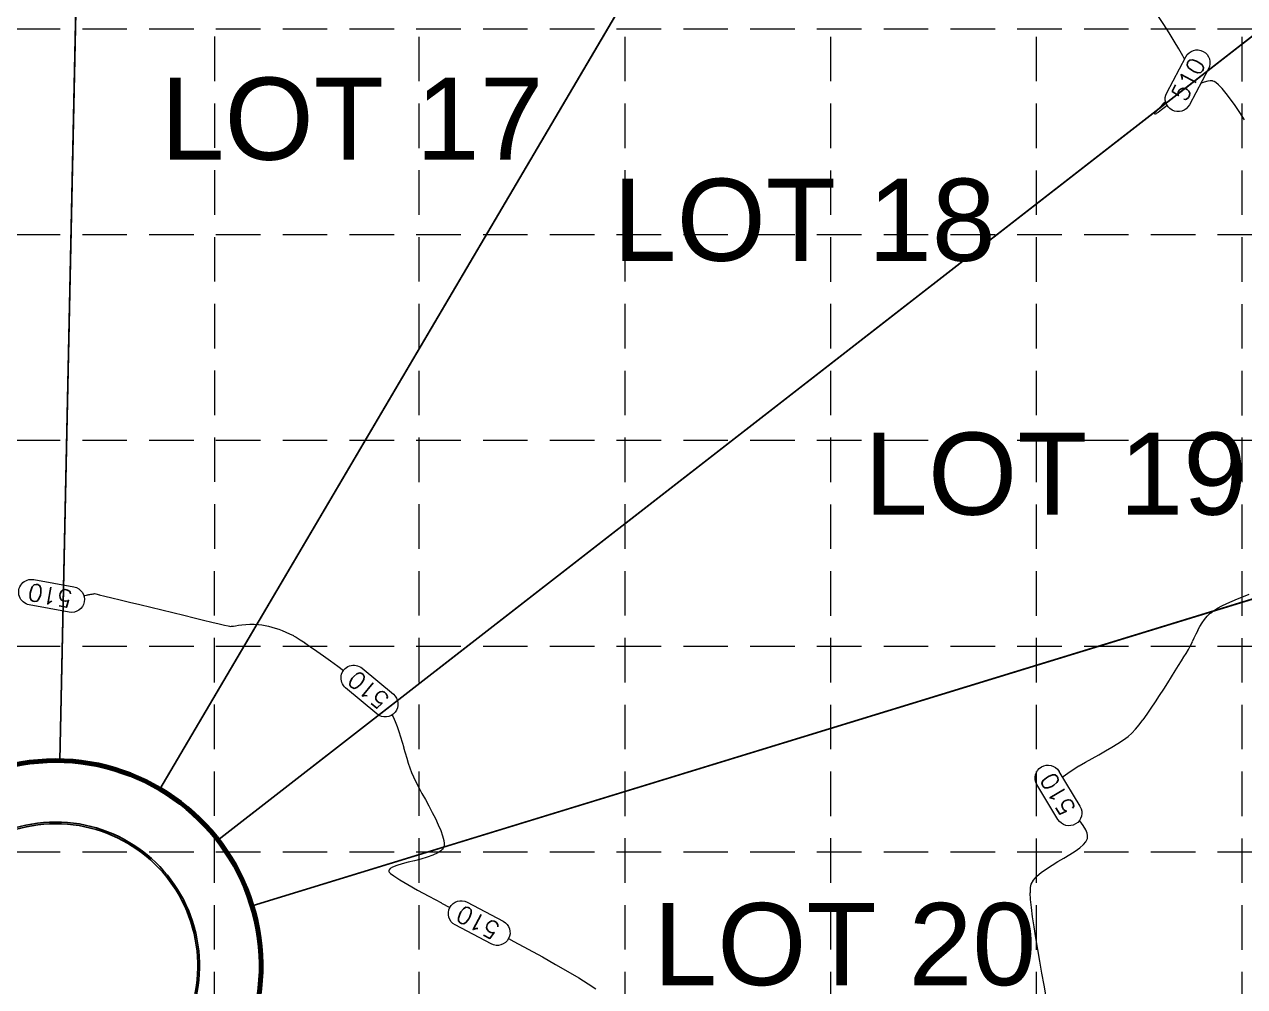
# Model space of a CAD drawing. Header units: feet. Extents: x -406 to 2003, y 7035 to 10885.
# Drawn here: x 322.9 to 679.2, y 9881.8 to 10162.7 of the extents above; entities that cross this region are included whole.
import ezdxf

# ---------------------------------------------------------------- set-up
doc = ezdxf.new("R2010")
doc.units = ezdxf.units.FT
doc.header["$LTSCALE"] = 40
doc.header["$MEASUREMENT"] = 0
doc.linetypes.add('HIDDEN', pattern=[0.375, 0.25, -0.125])
for name, color, linetype, lineweight in [('1 PROPOSED CONTOURS', 35, 'Continuous', 0), ('LOT NUMBERS', 3, 'Continuous', 35), ('right of way', 3, 'Continuous', 40), ('SILT FENCE', 200, 'Continuous', 100)]:
    doc.layers.add(name, color=color, linetype=linetype, lineweight=lineweight)
for name, color, linetype in [('GRID', 254, 'HIDDEN'), ('lots', 4, 'Continuous'), ('polys', 7, 'Continuous'), ('proposed pavement', 4, 'Continuous')]:
    doc.layers.add(name, color=color, linetype=linetype)
doc.styles.get("Standard").update_dxf_attribs({"font": 'ARIAL.TTF'})

msp = doc.modelspace()

# ---------------------------------------------------------------- linework, layer by layer
at = {"layer": '1 PROPOSED CONTOURS', "color": 35, "extrusion": (0.834754, 0.550624, 0), "elevation": 6143.09}
msp.add_lwpolyline([(8122.32, 510), (8125.38, 510)], dxfattribs=at)
at = {"layer": '1 PROPOSED CONTOURS', "color": 35, "extrusion": (0.842166, 0.539218, 0), "elevation": 6032.04}
msp.add_lwpolyline([(8202.16, 510), (8205.13, 510)], dxfattribs=at)
at = {"layer": '1 PROPOSED CONTOURS', "color": 35, "elevation": 510}
for points in [[(658.7, 10157.79), (657.22, 10160.17)], [(660.03, 10155.55), (658.7, 10157.79)], [(667.42, 10145.84), (666.42, 10145.41)], [(670.85, 10145.67), (670.33, 10145.99)], [(652.99, 10136.61), (653.06, 10136.82)], [(654.4, 10138.34), (655.07, 10139.02)], [(656.17, 10138.64), (654.95, 10137.7)], [(655.07, 10139.02), (655.72, 10139.73)], [(655.72, 10139.73), (656.16, 10140.16)], [(679.25, 10134.81), (677.85, 10136.97)], [(340.31, 9995.9), (340.61, 9995.96)], [(341.6, 9996.15), (341.8, 9996.2)], [(342.49, 9996.34), (342.74, 9996.38)], [(342.74, 9996.38), (342.98, 9996.43)], [(343.41, 9996.49), (343.8, 9996.4)], [(343.8, 9996.4), (344.83, 9996.16)], [(346.41, 9995.78), (348.46, 9995.29)], [(678.89, 9995.63), (680.59, 9996.29)], [(353.67, 9994.02), (356.68, 9993.29)], [(356.68, 9993.29), (359.84, 9992.52)], [(359.84, 9992.52), (363.08, 9991.73)], [(668.34, 9989.89), (669.24, 9990.78)], [(671.29, 9992.21), (672.59, 9992.91)], [(372.5, 9989.44), (375.27, 9988.77)], [(375.27, 9988.77), (377.72, 9988.17)], [(377.72, 9988.17), (379.79, 9987.67)], [(381.38, 9987.29), (382.41, 9987.05)], [(384.61, 9987.13), (385.42, 9987.26)], [(391.3, 9987.49), (392.28, 9987.35)], [(393.26, 9987.18), (394.23, 9986.98)], [(667.55, 9988.95), (668.34, 9989.89)], [(382.41, 9987.05), (382.82, 9986.96)], [(383.72, 9986.99), (384.02, 9987.03)], [(384.02, 9987.03), (384.61, 9987.13)], [(395.21, 9986.74), (396.2, 9986.45)], [(397.21, 9986.12), (398.24, 9985.73)], [(399.29, 9985.29), (400.38, 9984.79)], [(401.5, 9984.22), (402.34, 9983.74)], [(403.48, 9983.03), (404.89, 9982.1)], [(410.28, 9978.34), (412.33, 9976.86)], [(412.33, 9976.86), (414.44, 9975.31)], [(414.44, 9975.31), (416.11, 9974.06)], [(657.93, 9972.24), (658.97, 9973.93)], [(656.81, 9970.46), (657.93, 9972.24)], [(654.44, 9966.74), (655.65, 9968.61)], [(650.77, 9961.31), (651.99, 9963.05)], [(430.59, 9960.49), (431.21, 9959.15)], [(649.59, 9959.68), (650.77, 9961.31)], [(431.77, 9957.72), (432.3, 9956.23)], [(432.78, 9954.7), (433.25, 9953.14)], [(638.63, 9950.57), (640.51, 9951.66)], [(640.51, 9951.66), (642.27, 9952.74)], [(434.14, 9950.02), (434.57, 9948.5)], [(435.02, 9947.02), (435.48, 9945.62)], [(629.15, 9945.14), (630.89, 9946.2)], [(626.05, 9942.95), (626.25, 9943.13)], [(626.25, 9943.13), (627.59, 9944.11)], [(442.03, 9932.64), (442.96, 9930.81)], [(443.8, 9929.03), (444.51, 9927.36)], [(632.1, 9928.81), (631.09, 9930.15)], [(632.88, 9927.53), (632.1, 9928.81)], [(631.11, 9922.29), (632.22, 9923.28)], [(632.22, 9923.28), (632.87, 9924.06)], [(440.58, 9919.54), (438.75, 9919.01)], [(442.25, 9920.12), (440.58, 9919.54)], [(443.67, 9920.78), (442.25, 9920.12)], [(445.04, 9921.85), (444.55, 9921.37)], [(445.41, 9922.54), (445.35, 9922.38)], [(434.97, 9918.06), (433.22, 9917.61)], [(436.85, 9918.53), (434.97, 9918.06)], [(623.03, 9917.22), (624.76, 9918.26)], [(429.34, 9915.62), (429.32, 9915.49)], [(429.45, 9915.21), (429.86, 9914.81)], [(432.55, 9912.97), (434.9, 9911.58)], [(434.9, 9911.58), (437.76, 9909.96)], [(616.78, 9907.21), (616.68, 9909.18)], [(441.05, 9908.15), (444.7, 9906.18)], [(617.01, 9904.85), (616.78, 9907.21)], [(618.29, 9895.99), (617.78, 9899.18)], [(481.65, 9886.22), (484.85, 9884.32)]]:
    msp.add_lwpolyline(points, dxfattribs=at)
at = {"layer": '1 PROPOSED CONTOURS', "color": 35, "extrusion": (0.871525, 0.490351, 0), "elevation": 5555.02}
msp.add_lwpolyline([(8524.84, 510), (8527.17, 510)], dxfattribs=at)
at = {"layer": '1 PROPOSED CONTOURS', "color": 35, "linetype": 'Continuous', "extrusion": (0.883212, -0.468973, 0)}
for points, elevation in [([(9266.07, 510), (9277.97, 510)], -4176.83), ([(9277.97, 510), (9266.07, 510)], -4169.33)]:
    msp.add_lwpolyline(points, dxfattribs=dict(at, elevation=elevation))
at = {"layer": '1 PROPOSED CONTOURS', "color": 35, "extrusion": (0.886861, 0.462037, 0), "elevation": 5277.66}
msp.add_lwpolyline([(8698.13, 510), (8699.27, 510)], dxfattribs=at)
at = {"layer": '1 PROPOSED CONTOURS', "color": 35, "extrusion": (0.270141, -0.962821, 0), "elevation": -9588.33}
msp.add_lwpolyline([(3384.53, 510), (3383.41, 510)], dxfattribs=at)
at = {"layer": '1 PROPOSED CONTOURS', "color": 35, "extrusion": (0.113656, -0.99352, 0), "elevation": -10004.42}
msp.add_lwpolyline([(1818.06, 510), (1817.34, 510)], dxfattribs=at)
at = {"layer": '1 PROPOSED CONTOURS', "color": 35, "extrusion": (0.050823, 0.998708, 0), "elevation": 10167.12}
msp.add_lwpolyline([(-153.13, 510), (-152.69, 510)], dxfattribs=at)
at = {"layer": '1 PROPOSED CONTOURS', "color": 35, "extrusion": (0.175841, 0.984419, 0), "elevation": 10105.86}
msp.add_lwpolyline([(1124.69, 510), (1124.9, 510)], dxfattribs=at)
at = {"layer": '1 PROPOSED CONTOURS', "color": 35, "extrusion": (0.268693, 0.963226, 0), "elevation": 9953.03}
msp.add_lwpolyline([(2080.83, 510), (2080.99, 510)], dxfattribs=at)
at = {"layer": '1 PROPOSED CONTOURS', "color": 35, "extrusion": (0.386034, 0.922485, 0), "elevation": 9618.29}
msp.add_lwpolyline([(3298.33, 510), (3298.68, 510)], dxfattribs=at)
at = {"layer": '1 PROPOSED CONTOURS', "color": 35, "extrusion": (0.634601, 0.77284, 0), "elevation": 8266.7}
msp.add_lwpolyline([(5918.98, 510), (5919.99, 510)], dxfattribs=at)
at = {"layer": '1 PROPOSED CONTOURS', "color": 35, "extrusion": (0.714713, 0.699418, 0), "elevation": 7575.64}
msp.add_lwpolyline([(6779.49, 510), (6781.04, 510)], dxfattribs=at)
at = {"layer": '1 PROPOSED CONTOURS', "color": 35, "extrusion": (0.764627, 0.644473, 0), "elevation": 7051.86}
msp.add_lwpolyline([(7320.95, 510), (7322.78, 510)], dxfattribs=at)
at = {"layer": '1 PROPOSED CONTOURS', "color": 35, "extrusion": (0.794982, 0.606633, 0), "elevation": 6688.52}
msp.add_lwpolyline([(7652.25, 510), (7654.33, 510)], dxfattribs=at)
at = {"layer": '1 PROPOSED CONTOURS', "color": 35, "extrusion": (0.815085, 0.579341, 0), "elevation": 6425.33}
msp.add_lwpolyline([(7872.24, 510), (7874.54, 510)], dxfattribs=at)
at = {"layer": '1 PROPOSED CONTOURS', "color": 35, "extrusion": (0.829644, -0.558293, 0), "elevation": -5117.51}
msp.add_lwpolyline([(8774.55, 510), (8774.97, 510)], dxfattribs=at)
at = {"layer": '1 PROPOSED CONTOURS', "color": 35, "extrusion": (0.746709, -0.665151, 0), "elevation": -6254.93}
msp.add_lwpolyline([(8004.06, 510), (8004.79, 510)], dxfattribs=at)
at = {"layer": '1 PROPOSED CONTOURS', "color": 35, "extrusion": (0.565281, -0.824898, 0), "elevation": -7992.3}
msp.add_lwpolyline([(6269.71, 510), (6269.05, 510)], dxfattribs=at)
at = {"layer": '1 PROPOSED CONTOURS', "color": 35, "extrusion": (0.712937, -0.701228, 0), "elevation": -6642.75}
msp.add_lwpolyline([(7686, 510), (7686.88, 510)], dxfattribs=at)
at = {"layer": '1 PROPOSED CONTOURS', "color": 35, "extrusion": (0.597538, -0.80184, 0), "elevation": -7737.46}
msp.add_lwpolyline([(6582.83, 510), (6581.62, 510)], dxfattribs=at)
at = {"layer": '1 PROPOSED CONTOURS', "color": 35, "extrusion": (0.605812, -0.795608, 0), "elevation": -7668.86}
msp.add_lwpolyline([(6664.75, 510), (6664.17, 510)], dxfattribs=at)
at = {"layer": '1 PROPOSED CONTOURS', "color": 35, "extrusion": (0.829218, 0.558925, 0), "elevation": 6227.89}
msp.add_lwpolyline([(8026.89, 510), (8029.35, 510)], dxfattribs=at)
at = {"layer": '1 PROPOSED CONTOURS', "color": 35, "extrusion": (0.98773, 0.156173, 0), "elevation": 2228.05}
msp.add_lwpolyline([(9910.14, 510), (9910.25, 510)], dxfattribs=at)
at = {"layer": '1 PROPOSED CONTOURS', "color": 35, "extrusion": (0.843667, 0.536867, 0), "elevation": 5992.87}
msp.add_lwpolyline([(8201.19, 510), (8201.25, 510)], dxfattribs=at)
at = {"layer": '1 PROPOSED CONTOURS', "color": 35, "extrusion": (0.421689, 0.90674, 0), "elevation": 9466.51}
msp.add_lwpolyline([(3682.27, 510), (3682.3, 510)], dxfattribs=at)
at = {"layer": '1 PROPOSED CONTOURS', "color": 35, "extrusion": (0.230553, -0.97306, 0), "elevation": -9712.79}
msp.add_lwpolyline([(2972.56, 510), (2972.46, 510)], dxfattribs=at)
at = {"layer": '1 PROPOSED CONTOURS', "color": 35, "extrusion": (0.481059, -0.876688, 0), "elevation": -8572.3}
msp.add_lwpolyline([(5449.16, 510), (5448.86, 510)], dxfattribs=at)
at = {"layer": '1 PROPOSED CONTOURS', "color": 35, "linetype": 'Continuous', "elevation": 510}
for points in [[(325.7, 10000.61), (337.41, 9998.46)], [(336.06, 9991.08), (324.35, 9993.23)], [(625.05, 9944.6), (631.18, 9934.4)], [(624.75, 9930.54), (618.62, 9940.74)], [(452.24, 9906.41), (462.76, 9900.84)], [(459.25, 9894.22), (448.73, 9899.78)]]:
    msp.add_lwpolyline(points, dxfattribs=at)
at = {"layer": '1 PROPOSED CONTOURS', "color": 35, "extrusion": (-0.1937, 0.981061, 0), "elevation": 9740.67}
msp.add_lwpolyline([(-2270.38, 510), (-2270.88, 510)], dxfattribs=at)
at = {"layer": '1 PROPOSED CONTOURS', "color": 35, "extrusion": (0.191474, -0.981498, 0), "elevation": -9745.79}
msp.add_lwpolyline([(2248.78, 510), (2249.03, 510)], dxfattribs=at)
at = {"layer": '1 PROPOSED CONTOURS', "color": 35, "extrusion": (0.18378, -0.982967, 0), "elevation": -9763.11}
msp.add_lwpolyline([(2172.62, 510), (2172.88, 510)], dxfattribs=at)
at = {"layer": '1 PROPOSED CONTOURS', "color": 35, "extrusion": (0.212602, -0.977139, 0), "elevation": -9695}
msp.add_lwpolyline([(2459.2, 510), (2459.46, 510)], dxfattribs=at)
at = {"layer": '1 PROPOSED CONTOURS', "color": 35, "extrusion": (0.192691, -0.98126, 0), "elevation": -9743.01}
msp.add_lwpolyline([(2261.83, 510), (2262.08, 510)], dxfattribs=at)
at = {"layer": '1 PROPOSED CONTOURS', "color": 35, "extrusion": (0.183419, -0.983035, 0), "elevation": -9763.93}
msp.add_lwpolyline([(2170, 510), (2170.2, 510)], dxfattribs=at)
at = {"layer": '1 PROPOSED CONTOURS', "color": 35, "extrusion": (-0.221689, 0.975117, 0), "elevation": 9671.66}
msp.add_lwpolyline([(-2550.54, 510), (-2550.74, 510)], dxfattribs=at)
at = {"layer": '1 PROPOSED CONTOURS', "color": 35, "extrusion": (0.049002, -0.998799, 0), "elevation": -9967.65}
msp.add_lwpolyline([(832.61, 510), (832.85, 510)], dxfattribs=at)
at = {"layer": '1 PROPOSED CONTOURS', "color": 35, "extrusion": (0.23335, 0.972393, 0), "elevation": 9800.66}
msp.add_lwpolyline([(1997.3, 510), (1995.68, 510)], dxfattribs=at)
at = {"layer": '1 PROPOSED CONTOURS', "color": 35, "extrusion": (0.235495, 0.971876, 0), "elevation": 9796.23}
msp.add_lwpolyline([(2015.18, 510), (2012.66, 510)], dxfattribs=at)
at = {"layer": '1 PROPOSED CONTOURS', "color": 35, "extrusion": (0.235943, 0.971767, 0), "elevation": 9795.31}
msp.add_lwpolyline([(2017.18, 510), (2014.33, 510)], dxfattribs=at)
at = {"layer": '1 PROPOSED CONTOURS', "color": 35, "extrusion": (-0.382868, 0.923803, 0), "elevation": 8974.09}
msp.add_lwpolyline([(-4450.6, 510), (-4452.36, 510)], dxfattribs=at)
at = {"layer": '1 PROPOSED CONTOURS', "color": 35, "extrusion": (0.369505, -0.929229, 0), "elevation": -9037.37}
msp.add_lwpolyline([(4322.47, 510), (4324.28, 510)], dxfattribs=at)
at = {"layer": '1 PROPOSED CONTOURS', "color": 35, "extrusion": (0.236481, 0.971636, 0), "elevation": 9794.19}
msp.add_lwpolyline([(2010.07, 510), (2006.73, 510)], dxfattribs=at)
at = {"layer": '1 PROPOSED CONTOURS', "color": 35, "extrusion": (0.236423, 0.97165, 0), "elevation": 9794.31}
msp.add_lwpolyline([(2006.15, 510), (2002.89, 510)], dxfattribs=at)
at = {"layer": '1 PROPOSED CONTOURS', "color": 35, "extrusion": (0.614303, -0.78907, 0), "elevation": -7472.31}
msp.add_lwpolyline([(6665.45, 510), (6666.62, 510)], dxfattribs=at)
at = {"layer": '1 PROPOSED CONTOURS', "color": 35, "extrusion": (0.533228, -0.845971, 0), "elevation": -8095.17}
msp.add_lwpolyline([(5894.69, 510), (5896.02, 510)], dxfattribs=at)
at = {"layer": '1 PROPOSED CONTOURS', "color": 35, "extrusion": (0.433333, -0.901234, 0), "elevation": -8714.49}
msp.add_lwpolyline([(4936.42, 510), (4938.02, 510)], dxfattribs=at)
at = {"layer": '1 PROPOSED CONTOURS', "color": 35, "extrusion": (-0.403553, 0.914956, 0), "elevation": 8871.7}
msp.add_lwpolyline([(-4649.66, 510), (-4651.35, 510)], dxfattribs=at)
at = {"layer": '1 PROPOSED CONTOURS', "color": 35, "extrusion": (0.236285, 0.971684, 0), "elevation": 9794.59}
msp.add_lwpolyline([(2001.5, 510), (1998.41, 510)], dxfattribs=at)
at = {"layer": '1 PROPOSED CONTOURS', "color": 35, "extrusion": (0.233688, 0.972312, 0), "elevation": 9799.88}
msp.add_lwpolyline([(1964.73, 510), (1963.1, 510)], dxfattribs=at)
at = {"layer": '1 PROPOSED CONTOURS', "color": 35, "extrusion": (-0.133487, 0.991051, 0), "elevation": 9846.43}
msp.add_lwpolyline([(-1715.15, 510), (-1716.16, 510)], dxfattribs=at)
at = {"layer": '1 PROPOSED CONTOURS', "color": 35, "extrusion": (0.100585, -0.994928, 0), "elevation": -9897.88}
msp.add_lwpolyline([(1389.05, 510), (1390.19, 510)], dxfattribs=at)
at = {"layer": '1 PROPOSED CONTOURS', "color": 35, "extrusion": (-0.056994, 0.998375, 0), "elevation": 9949.19}
msp.add_lwpolyline([(-956.16, 510), (-957.38, 510)], dxfattribs=at)
at = {"layer": '1 PROPOSED CONTOURS', "color": 35, "extrusion": (0.000199698, 1, 0), "elevation": 9987.66}
msp.add_lwpolyline([(-386.79, 510), (-388.05, 510)], dxfattribs=at)
at = {"layer": '1 PROPOSED CONTOURS', "color": 35, "extrusion": (0.075874, 0.997117, 0), "elevation": 9988.39}
msp.add_lwpolyline([(368.88, 510), (367.63, 510)], dxfattribs=at)
at = {"layer": '1 PROPOSED CONTOURS', "color": 35, "extrusion": (0.168602, 0.985684, 0), "elevation": 9910.51}
msp.add_lwpolyline([(1297.23, 510), (1296.24, 510)], dxfattribs=at)
at = {"layer": '1 PROPOSED CONTOURS', "color": 35, "extrusion": (0.855253, -0.518211, 0), "elevation": -4605.54}
msp.add_lwpolyline([(8886.58, 510), (8887.79, 510)], dxfattribs=at)
at = {"layer": '1 PROPOSED CONTOURS', "color": 35, "extrusion": (0.818091, -0.575089, 0), "elevation": -5198.41}
msp.add_lwpolyline([(8554.55, 510), (8555.77, 510)], dxfattribs=at)
at = {"layer": '1 PROPOSED CONTOURS', "color": 35, "extrusion": (0.040628, 0.999174, 0), "elevation": 9994.26}
msp.add_lwpolyline([(23.25, 510), (22.93, 510)], dxfattribs=at)
at = {"layer": '1 PROPOSED CONTOURS', "color": 35, "extrusion": (0.081188, -0.996699, 0), "elevation": -9922.87}
msp.add_lwpolyline([(1192.7, 510), (1192.95, 510)], dxfattribs=at)
at = {"layer": '1 PROPOSED CONTOURS', "color": 35, "extrusion": (0.083381, -0.996518, 0), "elevation": -9920.22}
msp.add_lwpolyline([(1214.78, 510), (1215.1, 510)], dxfattribs=at)
at = {"layer": '1 PROPOSED CONTOURS', "color": 35, "extrusion": (0.239792, 0.970824, 0), "elevation": 9790.14}
msp.add_lwpolyline([(2012.07, 510), (2011.06, 510)], dxfattribs=at)
at = {"layer": '1 PROPOSED CONTOURS', "color": 35, "extrusion": (0.314781, 0.949164, 0), "elevation": 9603.5}
msp.add_lwpolyline([(2767.48, 510), (2766.42, 510)], dxfattribs=at)
at = {"layer": '1 PROPOSED CONTOURS', "color": 35, "extrusion": (0.386648, 0.922227, 0), "elevation": 9363.09}
msp.add_lwpolyline([(3493.7, 510), (3492.56, 510)], dxfattribs=at)
at = {"layer": '1 PROPOSED CONTOURS', "color": 35, "extrusion": (0.450444, 0.892805, 0), "elevation": 9094.82}
msp.add_lwpolyline([(4140.13, 510), (4138.87, 510)], dxfattribs=at)
at = {"layer": '1 PROPOSED CONTOURS', "color": 35, "extrusion": (0.531504, 0.847056, 0), "elevation": 8670.63}
msp.add_lwpolyline([(4965.6, 510), (4964.25, 510)], dxfattribs=at)
at = {"layer": '1 PROPOSED CONTOURS', "color": 35, "extrusion": (0.902348, -0.431009, 0), "elevation": -3703.36}
msp.add_lwpolyline([(9293.86, 510), (9295.12, 510)], dxfattribs=at)
at = {"layer": '1 PROPOSED CONTOURS', "color": 35, "extrusion": (0.902772, -0.43012, 0), "elevation": -3694.2}
msp.add_lwpolyline([(9298.76, 510), (9300.01, 510)], dxfattribs=at)
at = {"layer": '1 PROPOSED CONTOURS', "color": 35, "extrusion": (0.895809, -0.44444, 0), "elevation": -3841.81}
msp.add_lwpolyline([(9240.01, 510), (9241.24, 510)], dxfattribs=at)
at = {"layer": '1 PROPOSED CONTOURS', "color": 35, "extrusion": (0.880504, -0.474039, 0), "elevation": -4147.58}
msp.add_lwpolyline([(9108.11, 510), (9109.33, 510)], dxfattribs=at)
at = {"layer": '1 PROPOSED CONTOURS', "color": 35, "extrusion": (0.561965, 0.827161, 0), "elevation": 8484.33}
msp.add_lwpolyline([(5274.69, 510), (5272.72, 510)], dxfattribs=at)
at = {"layer": '1 PROPOSED CONTOURS', "color": 35, "extrusion": (0.571161, 0.820838, 0), "elevation": 8424.97}
msp.add_lwpolyline([(5367.07, 510), (5364.86, 510)], dxfattribs=at)
at = {"layer": '1 PROPOSED CONTOURS', "color": 35, "extrusion": (0.856389, -0.516331, 0), "elevation": -4585.44}
msp.add_lwpolyline([(8887.83, 510), (8889.16, 510)], dxfattribs=at)
at = {"layer": '1 PROPOSED CONTOURS', "color": 35, "extrusion": (0.879726, -0.475481, 0), "elevation": -4162.28}
msp.add_lwpolyline([(9094.98, 510), (9096.29, 510)], dxfattribs=at)
at = {"layer": '1 PROPOSED CONTOURS', "color": 35, "extrusion": (-0.894787, 0.446493, 0), "elevation": 3862.95}
msp.add_lwpolyline([(-9227.38, 510), (-9228.66, 510)], dxfattribs=at)
at = {"layer": '1 PROPOSED CONTOURS', "color": 35, "extrusion": (0.578887, 0.815408, 0), "elevation": 8373.93}
msp.add_lwpolyline([(5444.18, 510), (5441.78, 510)], dxfattribs=at)
at = {"layer": '1 PROPOSED CONTOURS', "color": 35, "extrusion": (0.851559, -0.524258, 0), "elevation": -4667.76}
msp.add_lwpolyline([(8840.7, 510), (8842.34, 510)], dxfattribs=at)
at = {"layer": '1 PROPOSED CONTOURS', "color": 35, "extrusion": (0.849999, -0.526785, 0), "elevation": -4694}
msp.add_lwpolyline([(8828.43, 510), (8829.84, 510)], dxfattribs=at)
at = {"layer": '1 PROPOSED CONTOURS', "color": 35, "extrusion": (0.845661, -0.533721, 0), "elevation": -4766.07}
msp.add_lwpolyline([(8791.14, 510), (8792.28, 510)], dxfattribs=at)
at = {"layer": '1 PROPOSED CONTOURS', "color": 35, "linetype": 'Continuous', "extrusion": (0.639413, 0.768864, 0)}
for points, elevation in [([(6053.87, 510), (6041.96, 510)], 7938.76), ([(6041.96, 510), (6053.87, 510)], 7931.26)]:
    msp.add_lwpolyline(points, dxfattribs=dict(at, elevation=elevation))
at = {"layer": '1 PROPOSED CONTOURS', "color": 35, "extrusion": (0.85152, -0.524323, 0), "elevation": -4668.43}
msp.add_lwpolyline([(8838.51, 510), (8840.35, 510)], dxfattribs=at)
at = {"layer": '1 PROPOSED CONTOURS', "color": 35, "extrusion": (0.845156, -0.53452, 0), "elevation": -4774.3}
msp.add_lwpolyline([(8775.49, 510), (8777.67, 510)], dxfattribs=at)
at = {"layer": '1 PROPOSED CONTOURS', "color": 35, "extrusion": (0.835798, -0.549038, 0), "elevation": -4925.13}
msp.add_lwpolyline([(8687.26, 510), (8689.49, 510)], dxfattribs=at)
at = {"layer": '1 PROPOSED CONTOURS', "color": 35, "extrusion": (0.828986, -0.559269, 0), "elevation": -5031.54}
msp.add_lwpolyline([(8623.87, 510), (8626.07, 510)], dxfattribs=at)
at = {"layer": '1 PROPOSED CONTOURS', "color": 35, "extrusion": (0.879507, 0.475886, 0), "elevation": 5118.77}
msp.add_lwpolyline([(8556.06, 510), (8555.41, 510)], dxfattribs=at)
at = {"layer": '1 PROPOSED CONTOURS', "color": 35, "extrusion": (0.929783, 0.368109, 0), "elevation": 4066.98}
msp.add_lwpolyline([(9101.11, 510), (9099.58, 510)], dxfattribs=at)
at = {"layer": '1 PROPOSED CONTOURS', "color": 35, "extrusion": (0.792255, -0.610191, 0), "elevation": -5562.67}
msp.add_lwpolyline([(8285.1, 510), (8286.97, 510)], dxfattribs=at)
at = {"layer": '1 PROPOSED CONTOURS', "color": 35, "extrusion": (0.952669, 0.304009, 0), "elevation": 3438.62}
msp.add_lwpolyline([(9353.57, 510), (9351.96, 510)], dxfattribs=at)
at = {"layer": '1 PROPOSED CONTOURS', "color": 35, "extrusion": (0.664731, -0.747082, 0), "elevation": -7008.15}
msp.add_lwpolyline([(7099.33, 510), (7100.82, 510)], dxfattribs=at)
at = {"layer": '1 PROPOSED CONTOURS', "color": 35, "extrusion": (0.734139, -0.678999, 0), "elevation": -6285.47}
msp.add_lwpolyline([(7747.82, 510), (7749.3, 510)], dxfattribs=at)
at = {"layer": '1 PROPOSED CONTOURS', "color": 35, "extrusion": (0.769213, -0.638993, 0), "elevation": -5864.42}
msp.add_lwpolyline([(8072.63, 510), (8074.32, 510)], dxfattribs=at)
at = {"layer": '1 PROPOSED CONTOURS', "color": 35, "extrusion": (0.961524, 0.274722, 0), "elevation": 3150.93}
msp.add_lwpolyline([(9451.16, 510), (9449.53, 510)], dxfattribs=at)
at = {"layer": '1 PROPOSED CONTOURS', "color": 35, "extrusion": (0.962349, 0.271816, 0), "elevation": 3122.36}
msp.add_lwpolyline([(9459.01, 510), (9457.39, 510)], dxfattribs=at)
at = {"layer": '1 PROPOSED CONTOURS', "color": 35, "extrusion": (-0.551946, 0.83388, 0), "elevation": 7944.89}
msp.add_lwpolyline([(-6028.95, 510), (-6030.86, 510)], dxfattribs=at)
at = {"layer": '1 PROPOSED CONTOURS', "color": 35, "extrusion": (0.597276, -0.802036, 0), "elevation": -7598.73}
msp.add_lwpolyline([(6461.57, 510), (6463.28, 510)], dxfattribs=at)
at = {"layer": '1 PROPOSED CONTOURS', "color": 35, "extrusion": (0.956969, 0.290189, 0), "elevation": 3302.82}
msp.add_lwpolyline([(9394.3, 510), (9392.76, 510)], dxfattribs=at)
at = {"layer": '1 PROPOSED CONTOURS', "color": 35, "extrusion": (0.489913, -0.871772, 0), "elevation": -8361.75}
msp.add_lwpolyline([(5424.92, 510), (5427.15, 510)], dxfattribs=at)
at = {"layer": '1 PROPOSED CONTOURS', "color": 35, "extrusion": (0.487072, -0.873362, 0), "elevation": -8379.38}
msp.add_lwpolyline([(5399.9, 510), (5402.15, 510)], dxfattribs=at)
at = {"layer": '1 PROPOSED CONTOURS', "color": 35, "extrusion": (-0.491025, 0.871146, 0), "elevation": 8354.81}
msp.add_lwpolyline([(-5440.07, 510), (-5442.31, 510)], dxfattribs=at)
at = {"layer": '1 PROPOSED CONTOURS', "color": 35, "extrusion": (0.937821, 0.347118, 0), "elevation": 3860.71}
msp.add_lwpolyline([(9176.05, 510), (9174.64, 510)], dxfattribs=at)
at = {"layer": '1 PROPOSED CONTOURS', "color": 35, "extrusion": (-0.548147, 0.836382, 0), "elevation": 7973.07}
msp.add_lwpolyline([(-5975.74, 510), (-5977.61, 510)], dxfattribs=at)
at = {"layer": '1 PROPOSED CONTOURS', "color": 35, "extrusion": (0.499956, -0.866051, 0), "elevation": -8298.49}
msp.add_lwpolyline([(5519.05, 510), (5521.21, 510)], dxfattribs=at)
at = {"layer": '1 PROPOSED CONTOURS', "color": 35, "extrusion": (0.916486, 0.400066, 0), "elevation": 4377.94}
msp.add_lwpolyline([(8939.39, 510), (8937.99, 510)], dxfattribs=at)
at = {"layer": '1 PROPOSED CONTOURS', "color": 35, "extrusion": (0.897521, 0.440973, 0), "elevation": 4776.39}
msp.add_lwpolyline([(8731.56, 510), (8729.92, 510)], dxfattribs=at)
at = {"layer": '1 PROPOSED CONTOURS', "color": 35, "extrusion": (0.886048, 0.463593, 0), "elevation": 4996.26}
msp.add_lwpolyline([(8605.98, 510), (8604.15, 510)], dxfattribs=at)
at = {"layer": '1 PROPOSED CONTOURS', "color": 35, "extrusion": (0.879865, 0.475224, 0), "elevation": 5109.16}
msp.add_lwpolyline([(8537.58, 510), (8535.61, 510)], dxfattribs=at)
at = {"layer": '1 PROPOSED CONTOURS', "color": 35, "extrusion": (0.87775, 0.479119, 0), "elevation": 5146.94}
msp.add_lwpolyline([(8512.88, 510), (8510.82, 510)], dxfattribs=at)
at = {"layer": '1 PROPOSED CONTOURS', "color": 35, "extrusion": (0.879103, 0.476632, 0), "elevation": 5122.83}
msp.add_lwpolyline([(8525.35, 510), (8523.24, 510)], dxfattribs=at)
at = {"layer": '1 PROPOSED CONTOURS', "color": 35, "extrusion": (0.883739, 0.467981, 0), "elevation": 5038.92}
msp.add_lwpolyline([(8573.11, 510), (8571, 510)], dxfattribs=at)
at = {"layer": '1 PROPOSED CONTOURS', "color": 35, "extrusion": (0.903735, 0.428093, 0), "elevation": 4651.63}
msp.add_lwpolyline([(8785.19, 510), (8783.22, 510)], dxfattribs=at)
at = {"layer": '1 PROPOSED CONTOURS', "color": 35, "extrusion": (0.760965, 0.648792, 0), "elevation": 6922.84}
msp.add_lwpolyline([(7147.05, 510), (7147.19, 510)], dxfattribs=at)
at = {"layer": '1 PROPOSED CONTOURS', "color": 35, "extrusion": (0.942201, 0.335047, 0), "elevation": 3744.96}
msp.add_lwpolyline([(9204.64, 510), (9203.01, 510)], dxfattribs=at)
at = {"layer": '1 PROPOSED CONTOURS', "color": 35, "extrusion": (0.927166, 0.37465, 0), "elevation": 4306.13}
msp.add_lwpolyline([(8966.32, 510), (8967.36, 510)], dxfattribs=at)
at = {"layer": '1 PROPOSED CONTOURS', "color": 35, "extrusion": (0.969425, 0.245388, 0), "elevation": 2867.13}
msp.add_lwpolyline([(9513.13, 510), (9511.72, 510)], dxfattribs=at)
at = {"layer": '1 PROPOSED CONTOURS', "color": 35, "extrusion": (0.99358, 0.11313, 0), "elevation": 1565.3}
msp.add_lwpolyline([(9810.35, 510), (9809.4, 510)], dxfattribs=at)
at = {"layer": '1 PROPOSED CONTOURS', "color": 35, "extrusion": (0.9988, -0.048975, 0), "elevation": -41.02}
msp.add_lwpolyline([(9933.42, 510), (9932.81, 510)], dxfattribs=at)
at = {"layer": '1 PROPOSED CONTOURS', "color": 35, "extrusion": (0.869476, -0.493975, 0), "elevation": -4351.97}
msp.add_lwpolyline([(8941.35, 510), (8942.02, 510)], dxfattribs=at)
at = {"layer": '1 PROPOSED CONTOURS', "color": 35, "extrusion": (0.942731, -0.333554, 0), "elevation": -2713.47}
msp.add_lwpolyline([(9567.47, 510), (9567.88, 510)], dxfattribs=at)
at = {"layer": '1 PROPOSED CONTOURS', "color": 35, "extrusion": (0.981532, 0.191299, 0), "elevation": 2520.51}
msp.add_lwpolyline([(9621.39, 510), (9622.09, 510)], dxfattribs=at)
at = {"layer": '1 PROPOSED CONTOURS', "color": 35, "extrusion": (0.977416, -0.211325, 0), "elevation": -1478.37}
msp.add_lwpolyline([(9834.72, 510), (9834.92, 510)], dxfattribs=at)
at = {"layer": '1 PROPOSED CONTOURS', "color": 35, "extrusion": (0.992648, -0.121041, 0), "elevation": -572.64}
msp.add_lwpolyline([(9928.91, 510), (9929.13, 510)], dxfattribs=at)
at = {"layer": '1 PROPOSED CONTOURS', "color": 35, "extrusion": (0.999965, 0.00831, 0), "elevation": 715.86}
msp.add_lwpolyline([(9919.83, 510), (9920.27, 510)], dxfattribs=at)
at = {"layer": '1 PROPOSED CONTOURS', "color": 35, "extrusion": (0.554788, -0.831992, 0), "elevation": -8007.87}
msp.add_lwpolyline([(5874.11, 510), (5873.05, 510)], dxfattribs=at)
at = {"layer": '1 PROPOSED CONTOURS', "color": 35, "extrusion": (0.833894, -0.551925, 0), "elevation": -5105}
msp.add_lwpolyline([(8519.81, 510), (8519.4, 510)], dxfattribs=at)
at = {"layer": '1 PROPOSED CONTOURS', "color": 35, "extrusion": (0.906962, -0.421213, 0), "elevation": -3775.52}
msp.add_lwpolyline([(9186.8, 510), (9186.61, 510)], dxfattribs=at)
at = {"layer": '1 PROPOSED CONTOURS', "color": 35, "extrusion": (0.97745, -0.211165, 0), "elevation": -1659.93}
msp.add_lwpolyline([(9793.21, 510), (9792.85, 510)], dxfattribs=at)
at = {"layer": '1 PROPOSED CONTOURS', "color": 35, "extrusion": (0.515964, -0.856611, 0), "elevation": -8173.72}
msp.add_lwpolyline([(5654.66, 510), (5656.62, 510)], dxfattribs=at)
at = {"layer": '1 PROPOSED CONTOURS', "color": 35, "extrusion": (0.540606, -0.841276, 0), "elevation": -8006.11}
msp.add_lwpolyline([(5891.45, 510), (5893.31, 510)], dxfattribs=at)
at = {"layer": '1 PROPOSED CONTOURS', "color": 35, "extrusion": (0.58709, -0.809522, 0), "elevation": -7661.8}
msp.add_lwpolyline([(6334.48, 510), (6336.17, 510)], dxfattribs=at)
at = {"layer": '1 PROPOSED CONTOURS', "color": 35, "extrusion": (0.734279, -0.678847, 0), "elevation": -6416.02}
msp.add_lwpolyline([(7573.02, 510), (7572.54, 510)], dxfattribs=at)
at = {"layer": '1 PROPOSED CONTOURS', "color": 35, "extrusion": (0.526997, -0.849867, 0), "elevation": -8200.97}
msp.add_lwpolyline([(5591.87, 510), (5591.06, 510)], dxfattribs=at)
at = {"layer": '1 PROPOSED CONTOURS', "color": 35, "extrusion": (-0.376081, 0.926587, 0), "elevation": 9026.74}
msp.add_lwpolyline([(-4129.64, 510), (-4128.32, 510)], dxfattribs=at)
at = {"layer": '1 PROPOSED CONTOURS', "color": 35, "extrusion": (0.292002, -0.956418, 0), "elevation": -9358.87}
msp.add_lwpolyline([(3310.3, 510), (3308.69, 510)], dxfattribs=at)
at = {"layer": '1 PROPOSED CONTOURS', "color": 35, "extrusion": (0.247728, -0.96883, 0), "elevation": -9501.14}
msp.add_lwpolyline([(2882.28, 510), (2880.32, 510)], dxfattribs=at)
at = {"layer": '1 PROPOSED CONTOURS', "color": 35, "extrusion": (0.583073, -0.812419, 0), "elevation": -7693.77}
msp.add_lwpolyline([(6284.82, 510), (6286.67, 510)], dxfattribs=at)
at = {"layer": '1 PROPOSED CONTOURS', "color": 35, "extrusion": (0.540554, -0.841309, 0), "elevation": -8006.66}
msp.add_lwpolyline([(5882.99, 510), (5884.95, 510)], dxfattribs=at)
at = {"layer": '1 PROPOSED CONTOURS', "color": 35, "extrusion": (0.508552, -0.861031, 0), "elevation": -8222.21}
msp.add_lwpolyline([(5581.89, 510), (5583.91, 510)], dxfattribs=at)
at = {"layer": '1 PROPOSED CONTOURS', "color": 35, "extrusion": (0.989716, 0.143048, 0), "elevation": 1843.29}
msp.add_lwpolyline([(9752.11, 510), (9752.02, 510)], dxfattribs=at)
at = {"layer": '1 PROPOSED CONTOURS', "color": 35, "extrusion": (0.863154, 0.504941, 0), "elevation": 5377.28}
msp.add_lwpolyline([(8341.74, 510), (8341.51, 510)], dxfattribs=at)
at = {"layer": '1 PROPOSED CONTOURS', "color": 35, "extrusion": (0.915708, -0.401844, 0), "elevation": -3591.38}
msp.add_lwpolyline([(9252.61, 510), (9252.34, 510)], dxfattribs=at)
at = {"layer": '1 PROPOSED CONTOURS', "color": 35, "extrusion": (0.601262, 0.799052, 0), "elevation": 8180.91}
msp.add_lwpolyline([(5617.92, 510), (5616.74, 510)], dxfattribs=at)
at = {"layer": '1 PROPOSED CONTOURS', "color": 35, "extrusion": (0.542592, 0.839996, 0), "elevation": 8561.56}
msp.add_lwpolyline([(5017.45, 510), (5015.36, 510)], dxfattribs=at)
at = {"layer": '1 PROPOSED CONTOURS', "color": 35, "extrusion": (-0.868293, 0.496051, 0), "elevation": 4381.04}
msp.add_lwpolyline([(-8912.31, 510), (-8913.63, 510)], dxfattribs=at)
at = {"layer": '1 PROPOSED CONTOURS', "color": 35, "extrusion": (0.744511, -0.66761, 0), "elevation": -6158.13}
msp.add_lwpolyline([(7792.54, 510), (7794.04, 510)], dxfattribs=at)
at = {"layer": '1 PROPOSED CONTOURS', "color": 35, "extrusion": (0.649043, -0.760752, 0), "elevation": -7140.59}
msp.add_lwpolyline([(6905.2, 510), (6906.89, 510)], dxfattribs=at)
at = {"layer": '1 PROPOSED CONTOURS', "color": 35, "extrusion": (0.481623, 0.876379, 0), "elevation": 8895.71}
msp.add_lwpolyline([(4389.22, 510), (4385.46, 510)], dxfattribs=at)
at = {"layer": '1 PROPOSED CONTOURS', "color": 35, "extrusion": (-0.99956, 0.029678, 0), "elevation": -322.33}
msp.add_lwpolyline([(-9923.11, 510), (-9924.64, 510)], dxfattribs=at)
at = {"layer": '1 PROPOSED CONTOURS', "color": 35, "extrusion": (0.979859, -0.199693, 0), "elevation": -1374.79}
msp.add_lwpolyline([(9834.24, 510), (9835.28, 510)], dxfattribs=at)
at = {"layer": '1 PROPOSED CONTOURS', "color": 35, "extrusion": (0.470652, 0.882319, 0), "elevation": 8949.71}
msp.add_lwpolyline([(4269.99, 510), (4267.19, 510)], dxfattribs=at)
at = {"layer": '1 PROPOSED CONTOURS', "color": 35, "extrusion": (0.992205, 0.124617, 0), "elevation": 1846.52}
msp.add_lwpolyline([(9748.03, 510), (9750.75, 510)], dxfattribs=at)
at = {"layer": '1 PROPOSED CONTOURS', "color": 35, "extrusion": (0.989619, 0.143713, 0), "elevation": 2034.01}
msp.add_lwpolyline([(9707.64, 510), (9710.64, 510)], dxfattribs=at)
at = {"layer": '1 PROPOSED CONTOURS', "color": 35, "extrusion": (0.470383, 0.882462, 0), "elevation": 8951.05}
msp.add_lwpolyline([(4245.06, 510), (4243.36, 510)], dxfattribs=at)
at = {"layer": '1 PROPOSED CONTOURS', "color": 35, "extrusion": (0.473804, 0.88063, 0), "elevation": 8934.51}
msp.add_lwpolyline([(4278.06, 510), (4273.21, 510)], dxfattribs=at)
at = {"layer": '1 PROPOSED CONTOURS', "color": 35, "extrusion": (0.986093, 0.166194, 0), "elevation": 2254.35}
msp.add_lwpolyline([(9652.21, 510), (9655.61, 510)], dxfattribs=at)
at = {"layer": '1 PROPOSED CONTOURS', "color": 35, "extrusion": (0.478893, 0.877873, 0), "elevation": 8909.63}
msp.add_lwpolyline([(4324.85, 510), (4320.17, 510)], dxfattribs=at)
at = {"layer": '1 PROPOSED CONTOURS', "color": 35, "extrusion": (0.985007, 0.172515, 0), "elevation": 2316.2}
msp.add_lwpolyline([(9634.05, 510), (9637.56, 510)], dxfattribs=at)
at = {"layer": '1 PROPOSED CONTOURS', "color": 35, "extrusion": (0.48609, 0.873909, 0), "elevation": 8873.83}
msp.add_lwpolyline([(4393.24, 510), (4388.79, 510)], dxfattribs=at)
at = {"layer": '1 PROPOSED CONTOURS', "color": 35, "extrusion": (0.496156, 0.868234, 0), "elevation": 8822.52}
msp.add_lwpolyline([(4491.04, 510), (4486.92, 510)], dxfattribs=at)
at = {"layer": '1 PROPOSED CONTOURS', "color": 35, "extrusion": (0.9843, 0.176502, 0), "elevation": 2355.19}
msp.add_lwpolyline([(9621.03, 510), (9624.59, 510)], dxfattribs=at)
at = {"layer": '1 PROPOSED CONTOURS', "color": 35, "extrusion": (0.531325, 0.847168, 0), "elevation": 8631.29}
msp.add_lwpolyline([(4841.04, 510), (4837.81, 510)], dxfattribs=at)
at = {"layer": '1 PROPOSED CONTOURS', "color": 35, "extrusion": (0.983947, 0.17846, 0), "elevation": 2374.33}
msp.add_lwpolyline([(9612.77, 510), (9616.32, 510)], dxfattribs=at)
at = {"layer": '1 PROPOSED CONTOURS', "color": 35, "extrusion": (0.563882, 0.825855, 0), "elevation": 8436.54}
msp.add_lwpolyline([(5169.95, 510), (5167.27, 510)], dxfattribs=at)
at = {"layer": '1 PROPOSED CONTOURS', "color": 35, "extrusion": (0.983944, 0.17848, 0), "elevation": 2374.52}
msp.add_lwpolyline([(9609.23, 510), (9612.72, 510)], dxfattribs=at)
at = {"layer": '1 PROPOSED CONTOURS', "color": 35, "linetype": 'Continuous', "extrusion": (0, 0, -1)}
for centre, start, end in [((-665.4, 10151.48, -510), 27.9677, 207.9677), ((-659.82, 10140.97, -510), 207.9677, 27.9677), ((-325.03, 9996.92, -510), 280.3941, 100.3941), ((-336.74, 9994.77, -510), 100.3941, 280.3941), ((-419.15, 9971.86, -510), 309.748, 129.748), ((-428.3, 9964.25, -510), 129.748, 309.748), ((-621.84, 9942.67, -510), 329.0052, 149.0052), ((-627.97, 9932.47, -510), 149.0052, 329.0052), ((-450.48, 9903.1, -510), 297.8865, 117.8865), ((-461.01, 9897.53, -510), 117.8865, 297.8865)]:
    msp.add_arc(centre, 3.75, start, end, dxfattribs=at)
at = {"layer": 'GRID', "color": 252, "linetype": 'HIDDEN', "lineweight": 0, "ltscale": 1.3}
for p, q in [((438.26, 7338.08), (438.26, 10822.14)), ((498.33, 7338.07), (498.33, 10822.14)), ((558.4, 7338.06), (558.4, 10822.14)), ((618.47, 7338.05), (618.47, 10822.14)), ((678.53, 7338.04), (678.53, 10822.14)), ((378.22, 7338.09), (378.59, 10819.65)), ((-342.62, 10161.39), (1939.97, 10161.39)), ((-342.62, 10101.32), (1939.97, 10101.32)), ((-342.62, 10041.25), (1939.97, 10041.25)), ((-342.62, 9981.18), (1939.97, 9981.18)), ((-342.62, 9921.11), (1939.97, 9921.11))]:
    msp.add_line(p, q, dxfattribs=at)
at = {"layer": 'lots', "color": 7, "linetype": 'Continuous'}
for p, q in [((333.33, 9947.74), (342.42, 10378.69)), ((333.33, 9947.74), (342.42, 10378.69)), ((362.52, 9939.45), (620.13, 10376.87)), ((362.52, 9939.45), (620.13, 10376.87)), ((379.45, 9924.57), (868.48, 10304.57)), ((379.45, 9924.57), (868.48, 10304.57)), ((389.43, 9905.34), (867.26, 10051.85)), ((389.43, 9905.34), (867.26, 10051.85))]:
    msp.add_line(p, q, dxfattribs=at)
at = {"layer": 'polys', "color": 7, "linetype": 'Continuous'}
for points in [[(342.42, 10378.69), (63.88, 10381.32), (303.42, 9940.47, -0.130439), (333.33, 9947.74)], [(342.42, 10378.69), (333.33, 9947.74, -0.128494), (362.52, 9939.45), (620.13, 10376.87), (554.14, 10376.69)], [(620.13, 10376.87), (362.52, 9939.45, -0.094771), (379.45, 9924.57), (868.48, 10304.57), (868.79, 10369.11), (869.34, 10377.55)], [(868.48, 10304.57), (379.45, 9924.57, -0.091017), (389.43, 9905.34), (867.26, 10051.85)], [(867.26, 10051.85), (389.43, 9905.34, -0.32337), (366.8, 9838.83), (871.92, 9839.33), (866.88, 9973.43)]]:
    msp.add_lwpolyline(points, format="xyb", close=True, dxfattribs=at)
at = {"layer": 'proposed pavement', "color": 7, "linetype": 'Continuous'}
for radius in [42, 41.5]:
    msp.add_arc((332.08, 9887.82), radius, 301.119, 238.9731, dxfattribs=at)
at = {"layer": 'right of way', "color": 7, "linetype": 'Continuous'}
msp.add_arc((332.07, 9887.75), 60, 300.0569, 240.0569, dxfattribs=at)
msp.add_arc((332.07, 9887.75), 60, 300.0569, 240.0569, dxfattribs=at)
at = {"layer": 'SILT FENCE', "color": 7, "linetype": 'Continuous'}
msp.add_arc((332.07, 9887.75), 60, 300.0569, 240.0569, dxfattribs=at)

# ---------------------------------------------------------------- texts
at = {"layer": '1 PROPOSED CONTOURS', "color": 35, "linetype": 'Continuous', "char_height": 5, "width": 17.8571, "attachment_point": 1}
for insert, rotation in [((657.61, 10142.14, 510), 62.0323), ((336.29, 9992.31, 510), 169.6059), ((426.7, 9962.33, 510), 140.252), ((625.83, 9931.18, 510), 120.9948), ((459.84, 9895.32, 510), 152.1135)]:
    msp.add_mtext('\\Fsimplex.shx;\\W1.0000000000;\\T1.0000000000;\\o\\l510', dxfattribs=dict(at, insert=insert, rotation=rotation))
at = {"layer": 'LOT NUMBERS', "color": 7, "linetype": 'Continuous'}
for s, p in [('LOT 17', (362.73, 10123.15)), ('LOT 18', (494.75, 10093.64)), ('LOT 19', (568.15, 10019.53)), ('LOT 20', (506.6, 9882.19))]:
    msp.add_text(s, height=24, dxfattribs=at).set_placement(p)

doc.saveas('drawing.dxf')
